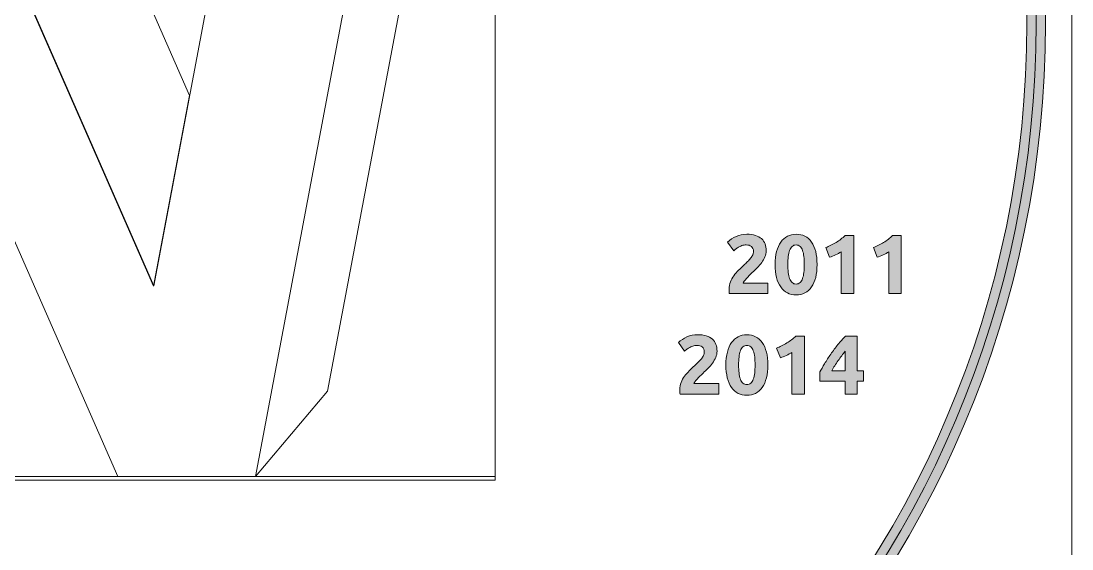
# Model space of a CAD drawing. Header units: inches. Extents: x -67.7 to 17.7, y -40.5 to -0.5.
# Drawn here: x -47.65 to -27.75, y -30.46 to -20.46 of the extents above; entities that cross this region are included whole.
import ezdxf

# ---------------------------------------------------------------- set-up
doc = ezdxf.new("R2010")
doc.units = ezdxf.units.IN
doc.header["$MEASUREMENT"] = 0
doc.layers.add('Layer 3', color=7, linetype='Continuous')

# ---------------------------------------------------------------- blocks, each defined once
blk = doc.blocks.new('block 9')
at = {"layer": 'Layer 3'}
h = blk.add_hatch(color=7, dxfattribs=at)
h.dxf.hatch_style = 2
edge = h.paths.add_edge_path()
edge.add_spline(control_points=[(-47.75, -1.353), (-37.193, -1.353), (-28.603, -9.942), (-28.603, -20.499), (-28.603, -31.058), (-37.193, -39.647), (-47.75, -39.647), (-58.308, -39.647), (-66.897, -31.058), (-66.897, -20.499), (-66.897, -9.942), (-58.308, -1.353), (-47.75, -1.353)], knot_values=[0, 0, 0, 0, 0.352778, 0.352778, 0.352778, 0.705556, 0.705556, 0.705556, 1.058333, 1.058333, 1.058333, 1.411111, 1.411111, 1.411111, 1.411111], degree=3, periodic=0)
edge.add_line((-47.75, -1.353), (-47.75, -1.353))
edge = h.paths.add_edge_path()
edge.add_spline(control_points=[(-47.75, -1), (-58.52, -1), (-67.25, -9.73), (-67.25, -20.499), (-67.25, -31.269), (-58.52, -40), (-47.75, -40), (-36.98, -40), (-28.25, -31.269), (-28.25, -20.499), (-28.25, -9.73), (-36.98, -1), (-47.75, -1)], knot_values=[0, 0, 0, 0, 0.352778, 0.352778, 0.352778, 0.705556, 0.705556, 0.705556, 1.058333, 1.058333, 1.058333, 1.411111, 1.411111, 1.411111, 1.411111], degree=3, periodic=0)
edge.add_line((-47.75, -1), (-47.75, -1))
at = {"layer": 'Layer 3', "lineweight": 0}
blk.add_lwpolyline([(-67.75, -0.46), (-27.75, -0.46), (-27.75, -40.46), (-67.75, -40.46), (-67.75, -0.46)], dxfattribs=at)
for points in [[(-47.75, -1), (-58.52, -1), (-67.25, -9.73), (-67.25, -20.499), (-67.25, -31.269), (-58.52, -40), (-47.75, -40), (-36.98, -40), (-28.25, -31.269), (-28.25, -20.499), (-28.25, -9.73), (-36.98, -1), (-47.75, -1)], [(-47.75, -39.824), (-58.405, -39.824), (-67.073, -31.155), (-67.073, -20.499), (-67.073, -9.845), (-58.405, -1.177), (-47.75, -1.177), (-37.095, -1.177), (-28.427, -9.845), (-28.427, -20.499), (-28.427, -31.155), (-37.095, -39.824), (-47.75, -39.824)], [(-47.75, -1.353), (-37.193, -1.353), (-28.603, -9.942), (-28.603, -20.499), (-28.603, -31.058), (-37.193, -39.647), (-47.75, -39.647), (-58.308, -39.647), (-66.897, -31.058), (-66.897, -20.499), (-66.897, -9.942), (-58.308, -1.353), (-47.75, -1.353)]]:
    blk.add_open_spline(points, degree=3, knots=[0, 0, 0, 0, 1, 1, 1, 2, 2, 2, 3, 3, 3, 4, 4, 4, 4], dxfattribs=at)
blk = doc.blocks.new('block 33')
at = {"layer": 'Layer 3'}
h = blk.add_hatch(color=7, dxfattribs=at)
h.dxf.hatch_style = 2
edge = h.paths.add_edge_path()
edge.add_spline(control_points=[(-33.538, -24.812), (-33.538, -24.852), (-33.546, -24.891), (-33.562, -24.928), (-33.578, -24.965), (-33.599, -25.001), (-33.624, -25.035), (-33.649, -25.07), (-33.678, -25.103), (-33.71, -25.134), (-33.741, -25.166), (-33.773, -25.196), (-33.803, -25.225), (-33.819, -25.239), (-33.836, -25.256), (-33.855, -25.275), (-33.874, -25.293), (-33.891, -25.312), (-33.908, -25.331), (-33.925, -25.35), (-33.94, -25.368), (-33.953, -25.384), (-33.967, -25.401), (-33.975, -25.414), (-33.978, -25.425), (-33.978, -25.425), (-33.505, -25.425), (-33.505, -25.425), (-33.505, -25.425), (-33.505, -25.623), (-33.505, -25.623), (-33.505, -25.623), (-34.238, -25.623), (-34.238, -25.623), (-34.24, -25.612), (-34.241, -25.597), (-34.241, -25.579), (-34.241, -25.561), (-34.241, -25.548), (-34.241, -25.541), (-34.241, -25.49), (-34.233, -25.443), (-34.217, -25.401), (-34.2, -25.359), (-34.179, -25.319), (-34.153, -25.283), (-34.126, -25.246), (-34.096, -25.212), (-34.063, -25.18), (-34.03, -25.149), (-33.997, -25.117), (-33.963, -25.085), (-33.938, -25.061), (-33.915, -25.038), (-33.892, -25.016), (-33.87, -24.995), (-33.85, -24.973), (-33.834, -24.952), (-33.816, -24.932), (-33.803, -24.911), (-33.794, -24.89), (-33.784, -24.87), (-33.78, -24.849), (-33.78, -24.828), (-33.78, -24.781), (-33.793, -24.749), (-33.819, -24.73), (-33.846, -24.71), (-33.878, -24.701), (-33.918, -24.701), (-33.946, -24.701), (-33.973, -24.705), (-33.998, -24.714), (-34.023, -24.723), (-34.045, -24.734), (-34.066, -24.746), (-34.086, -24.758), (-34.104, -24.771), (-34.119, -24.783), (-34.134, -24.795), (-34.145, -24.805), (-34.153, -24.812), (-34.153, -24.812), (-34.27, -24.647), (-34.27, -24.647), (-34.224, -24.603), (-34.169, -24.568), (-34.107, -24.54), (-34.045, -24.512), (-33.979, -24.498), (-33.908, -24.498), (-33.844, -24.498), (-33.788, -24.505), (-33.741, -24.52), (-33.695, -24.535), (-33.657, -24.556), (-33.626, -24.582), (-33.596, -24.61), (-33.574, -24.642), (-33.56, -24.681), (-33.545, -24.72), (-33.538, -24.763), (-33.538, -24.812)], knot_values=[0, 0, 0, 0, 1, 1, 1, 2, 2, 2, 3, 3, 3, 4, 4, 4, 5, 5, 5, 6, 6, 6, 7, 7, 7, 8, 8, 8, 9, 9, 9, 10, 10, 10, 11, 11, 11, 12, 12, 12, 13, 13, 13, 14, 14, 14, 15, 15, 15, 16, 16, 16, 17, 17, 17, 18, 18, 18, 19, 19, 19, 20, 20, 20, 21, 21, 21, 22, 22, 22, 23, 23, 23, 24, 24, 24, 25, 25, 25, 26, 26, 26, 27, 27, 27, 28, 28, 28, 29, 29, 29, 30, 30, 30, 31, 31, 31, 32, 32, 32, 33, 33, 33, 34, 34, 34, 34], degree=3, periodic=1)
h = blk.add_hatch(color=7, dxfattribs=at)
h.dxf.hatch_style = 2
edge = h.paths.add_edge_path()
edge.add_spline(control_points=[(-32.576, -25.071), (-32.576, -25.256), (-32.611, -25.398), (-32.682, -25.497), (-32.752, -25.596), (-32.849, -25.646), (-32.973, -25.646), (-33.097, -25.646), (-33.194, -25.596), (-33.264, -25.497), (-33.335, -25.398), (-33.37, -25.256), (-33.37, -25.071), (-33.37, -24.979), (-33.361, -24.897), (-33.342, -24.826), (-33.324, -24.755), (-33.297, -24.695), (-33.262, -24.647), (-33.227, -24.598), (-33.185, -24.561), (-33.137, -24.536), (-33.088, -24.51), (-33.033, -24.498), (-32.973, -24.498), (-32.849, -24.498), (-32.752, -24.547), (-32.682, -24.646), (-32.611, -24.745), (-32.576, -24.887), (-32.576, -25.071)], knot_values=[0, 0, 0, 0, 1, 1, 1, 2, 2, 2, 3, 3, 3, 4, 4, 4, 5, 5, 5, 6, 6, 6, 7, 7, 7, 8, 8, 8, 9, 9, 9, 10, 10, 10, 10], degree=3, periodic=1)
edge = h.paths.add_edge_path()
edge.add_spline(control_points=[(-32.818, -25.071), (-32.818, -25.016), (-32.82, -24.966), (-32.826, -24.921), (-32.831, -24.876), (-32.839, -24.837), (-32.851, -24.804), (-32.862, -24.771), (-32.878, -24.746), (-32.899, -24.728), (-32.919, -24.71), (-32.943, -24.701), (-32.973, -24.701), (-33.003, -24.701), (-33.027, -24.71), (-33.047, -24.728), (-33.066, -24.746), (-33.083, -24.771), (-33.095, -24.804), (-33.107, -24.837), (-33.116, -24.876), (-33.121, -24.921), (-33.126, -24.966), (-33.129, -25.016), (-33.129, -25.071), (-33.129, -25.126), (-33.126, -25.176), (-33.121, -25.222), (-33.116, -25.267), (-33.107, -25.306), (-33.095, -25.339), (-33.083, -25.372), (-33.066, -25.397), (-33.047, -25.415), (-33.027, -25.433), (-33.003, -25.442), (-32.973, -25.442), (-32.943, -25.442), (-32.919, -25.433), (-32.899, -25.415), (-32.878, -25.397), (-32.862, -25.372), (-32.851, -25.339), (-32.839, -25.306), (-32.831, -25.267), (-32.826, -25.222), (-32.82, -25.176), (-32.818, -25.126), (-32.818, -25.071)], knot_values=[0, 0, 0, 0, 1, 1, 1, 2, 2, 2, 3, 3, 3, 4, 4, 4, 5, 5, 5, 6, 6, 6, 7, 7, 7, 8, 8, 8, 9, 9, 9, 10, 10, 10, 11, 11, 11, 12, 12, 12, 13, 13, 13, 14, 14, 14, 15, 15, 15, 16, 16, 16, 16], degree=3, periodic=1)
h = blk.add_hatch(color=7, dxfattribs=at)
h.dxf.hatch_style = 2
edge = h.paths.add_edge_path()
edge.add_spline(control_points=[(-32.411, -24.752), (-32.38, -24.739), (-32.348, -24.724), (-32.315, -24.708), (-32.282, -24.692), (-32.249, -24.674), (-32.217, -24.654), (-32.185, -24.634), (-32.155, -24.614), (-32.126, -24.592), (-32.097, -24.57), (-32.071, -24.547), (-32.047, -24.523), (-32.047, -24.523), (-31.882, -24.523), (-31.882, -24.523), (-31.882, -24.523), (-31.882, -25.623), (-31.882, -25.623), (-31.882, -25.623), (-32.119, -25.623), (-32.119, -25.623), (-32.119, -25.623), (-32.119, -24.831), (-32.119, -24.831), (-32.151, -24.852), (-32.186, -24.872), (-32.225, -24.889), (-32.264, -24.906), (-32.303, -24.921), (-32.339, -24.934), (-32.339, -24.934), (-32.411, -24.752), (-32.411, -24.752)], knot_values=[0, 0, 0, 0, 1, 1, 1, 2, 2, 2, 3, 3, 3, 4, 4, 4, 5, 5, 5, 6, 6, 6, 7, 7, 7, 8, 8, 8, 9, 9, 9, 10, 10, 10, 11, 11, 11, 11], degree=3, periodic=1)
h = blk.add_hatch(color=7, dxfattribs=at)
h.dxf.hatch_style = 2
edge = h.paths.add_edge_path()
edge.add_spline(control_points=[(-31.509, -24.752), (-31.479, -24.739), (-31.446, -24.724), (-31.413, -24.708), (-31.38, -24.692), (-31.347, -24.674), (-31.316, -24.654), (-31.284, -24.634), (-31.254, -24.614), (-31.224, -24.592), (-31.195, -24.57), (-31.169, -24.547), (-31.146, -24.523), (-31.146, -24.523), (-30.981, -24.523), (-30.981, -24.523), (-30.981, -24.523), (-30.981, -25.623), (-30.981, -25.623), (-30.981, -25.623), (-31.217, -25.623), (-31.217, -25.623), (-31.217, -25.623), (-31.217, -24.831), (-31.217, -24.831), (-31.249, -24.852), (-31.285, -24.872), (-31.323, -24.889), (-31.363, -24.906), (-31.401, -24.921), (-31.438, -24.934), (-31.438, -24.934), (-31.509, -24.752), (-31.509, -24.752)], knot_values=[0, 0, 0, 0, 1, 1, 1, 2, 2, 2, 3, 3, 3, 4, 4, 4, 5, 5, 5, 6, 6, 6, 7, 7, 7, 8, 8, 8, 9, 9, 9, 10, 10, 10, 11, 11, 11, 11], degree=3, periodic=1)
at = {"layer": 'Layer 3', "lineweight": 0}
for points, knots in [([(-33.538, -24.812), (-33.538, -24.852), (-33.546, -24.891), (-33.562, -24.928), (-33.578, -24.965), (-33.599, -25.001), (-33.624, -25.035), (-33.649, -25.07), (-33.678, -25.103), (-33.71, -25.134), (-33.741, -25.166), (-33.773, -25.196), (-33.803, -25.225), (-33.819, -25.239), (-33.836, -25.256), (-33.855, -25.275), (-33.874, -25.293), (-33.891, -25.312), (-33.908, -25.331), (-33.925, -25.35), (-33.94, -25.368), (-33.953, -25.384), (-33.967, -25.401), (-33.975, -25.414), (-33.978, -25.425), (-33.978, -25.425), (-33.505, -25.425), (-33.505, -25.425), (-33.505, -25.425), (-33.505, -25.623), (-33.505, -25.623), (-33.505, -25.623), (-34.238, -25.623), (-34.238, -25.623), (-34.24, -25.612), (-34.241, -25.597), (-34.241, -25.579), (-34.241, -25.561), (-34.241, -25.548), (-34.241, -25.541), (-34.241, -25.49), (-34.233, -25.443), (-34.217, -25.401), (-34.2, -25.359), (-34.179, -25.319), (-34.153, -25.283), (-34.126, -25.246), (-34.096, -25.212), (-34.063, -25.18), (-34.03, -25.149), (-33.997, -25.117), (-33.963, -25.085), (-33.938, -25.061), (-33.915, -25.038), (-33.892, -25.016), (-33.87, -24.995), (-33.85, -24.973), (-33.834, -24.952), (-33.816, -24.932), (-33.803, -24.911), (-33.794, -24.89), (-33.784, -24.87), (-33.78, -24.849), (-33.78, -24.828), (-33.78, -24.781), (-33.793, -24.749), (-33.819, -24.73), (-33.846, -24.71), (-33.878, -24.701), (-33.918, -24.701), (-33.946, -24.701), (-33.973, -24.705), (-33.998, -24.714), (-34.023, -24.723), (-34.045, -24.734), (-34.066, -24.746), (-34.086, -24.758), (-34.104, -24.771), (-34.119, -24.783), (-34.134, -24.795), (-34.145, -24.805), (-34.153, -24.812), (-34.153, -24.812), (-34.27, -24.647), (-34.27, -24.647), (-34.224, -24.603), (-34.169, -24.568), (-34.107, -24.54), (-34.045, -24.512), (-33.979, -24.498), (-33.908, -24.498), (-33.844, -24.498), (-33.788, -24.505), (-33.741, -24.52), (-33.695, -24.535), (-33.657, -24.556), (-33.626, -24.582), (-33.596, -24.61), (-33.574, -24.642), (-33.56, -24.681), (-33.545, -24.72), (-33.538, -24.763), (-33.538, -24.812)], [0, 0, 0, 0, 1, 1, 1, 2, 2, 2, 3, 3, 3, 4, 4, 4, 5, 5, 5, 6, 6, 6, 7, 7, 7, 8, 8, 8, 9, 9, 9, 10, 10, 10, 11, 11, 11, 12, 12, 12, 13, 13, 13, 14, 14, 14, 15, 15, 15, 16, 16, 16, 17, 17, 17, 18, 18, 18, 19, 19, 19, 20, 20, 20, 21, 21, 21, 22, 22, 22, 23, 23, 23, 24, 24, 24, 25, 25, 25, 26, 26, 26, 27, 27, 27, 28, 28, 28, 29, 29, 29, 30, 30, 30, 31, 31, 31, 32, 32, 32, 33, 33, 33, 34, 34, 34, 34]), ([(-32.576, -25.071), (-32.576, -25.256), (-32.611, -25.398), (-32.682, -25.497), (-32.752, -25.596), (-32.849, -25.646), (-32.973, -25.646), (-33.097, -25.646), (-33.194, -25.596), (-33.264, -25.497), (-33.335, -25.398), (-33.37, -25.256), (-33.37, -25.071), (-33.37, -24.979), (-33.361, -24.897), (-33.342, -24.826), (-33.324, -24.755), (-33.297, -24.695), (-33.262, -24.647), (-33.227, -24.598), (-33.185, -24.561), (-33.137, -24.536), (-33.088, -24.51), (-33.033, -24.498), (-32.973, -24.498), (-32.849, -24.498), (-32.752, -24.547), (-32.682, -24.646), (-32.611, -24.745), (-32.576, -24.887), (-32.576, -25.071)], [0, 0, 0, 0, 1, 1, 1, 2, 2, 2, 3, 3, 3, 4, 4, 4, 5, 5, 5, 6, 6, 6, 7, 7, 7, 8, 8, 8, 9, 9, 9, 10, 10, 10, 10]), ([(-32.411, -24.752), (-32.38, -24.739), (-32.348, -24.724), (-32.315, -24.708), (-32.282, -24.692), (-32.249, -24.674), (-32.217, -24.654), (-32.185, -24.634), (-32.155, -24.614), (-32.126, -24.592), (-32.097, -24.57), (-32.071, -24.547), (-32.047, -24.523), (-32.047, -24.523), (-31.882, -24.523), (-31.882, -24.523), (-31.882, -24.523), (-31.882, -25.623), (-31.882, -25.623), (-31.882, -25.623), (-32.119, -25.623), (-32.119, -25.623), (-32.119, -25.623), (-32.119, -24.831), (-32.119, -24.831), (-32.151, -24.852), (-32.186, -24.872), (-32.225, -24.889), (-32.264, -24.906), (-32.303, -24.921), (-32.339, -24.934), (-32.339, -24.934), (-32.411, -24.752), (-32.411, -24.752)], [0, 0, 0, 0, 1, 1, 1, 2, 2, 2, 3, 3, 3, 4, 4, 4, 5, 5, 5, 6, 6, 6, 7, 7, 7, 8, 8, 8, 9, 9, 9, 10, 10, 10, 11, 11, 11, 11]), ([(-31.509, -24.752), (-31.479, -24.739), (-31.446, -24.724), (-31.413, -24.708), (-31.38, -24.692), (-31.347, -24.674), (-31.316, -24.654), (-31.284, -24.634), (-31.254, -24.614), (-31.224, -24.592), (-31.195, -24.57), (-31.169, -24.547), (-31.146, -24.523), (-31.146, -24.523), (-30.981, -24.523), (-30.981, -24.523), (-30.981, -24.523), (-30.981, -25.623), (-30.981, -25.623), (-30.981, -25.623), (-31.217, -25.623), (-31.217, -25.623), (-31.217, -25.623), (-31.217, -24.831), (-31.217, -24.831), (-31.249, -24.852), (-31.285, -24.872), (-31.323, -24.889), (-31.363, -24.906), (-31.401, -24.921), (-31.438, -24.934), (-31.438, -24.934), (-31.509, -24.752), (-31.509, -24.752)], [0, 0, 0, 0, 1, 1, 1, 2, 2, 2, 3, 3, 3, 4, 4, 4, 5, 5, 5, 6, 6, 6, 7, 7, 7, 8, 8, 8, 9, 9, 9, 10, 10, 10, 11, 11, 11, 11]), ([(-32.818, -25.071), (-32.818, -25.016), (-32.82, -24.966), (-32.826, -24.921), (-32.831, -24.876), (-32.839, -24.837), (-32.851, -24.804), (-32.862, -24.771), (-32.878, -24.746), (-32.899, -24.728), (-32.919, -24.71), (-32.943, -24.701), (-32.973, -24.701), (-33.003, -24.701), (-33.027, -24.71), (-33.047, -24.728), (-33.066, -24.746), (-33.083, -24.771), (-33.095, -24.804), (-33.107, -24.837), (-33.116, -24.876), (-33.121, -24.921), (-33.126, -24.966), (-33.129, -25.016), (-33.129, -25.071), (-33.129, -25.126), (-33.126, -25.176), (-33.121, -25.222), (-33.116, -25.267), (-33.107, -25.306), (-33.095, -25.339), (-33.083, -25.372), (-33.066, -25.397), (-33.047, -25.415), (-33.027, -25.433), (-33.003, -25.442), (-32.973, -25.442), (-32.943, -25.442), (-32.919, -25.433), (-32.899, -25.415), (-32.878, -25.397), (-32.862, -25.372), (-32.851, -25.339), (-32.839, -25.306), (-32.831, -25.267), (-32.826, -25.222), (-32.82, -25.176), (-32.818, -25.126), (-32.818, -25.071)], [0, 0, 0, 0, 1, 1, 1, 2, 2, 2, 3, 3, 3, 4, 4, 4, 5, 5, 5, 6, 6, 6, 7, 7, 7, 8, 8, 8, 9, 9, 9, 10, 10, 10, 11, 11, 11, 12, 12, 12, 13, 13, 13, 14, 14, 14, 15, 15, 15, 16, 16, 16, 16])]:
    blk.add_open_spline(points, degree=3, knots=knots, dxfattribs=at)
blk = doc.blocks.new('block 34')
at = {"layer": 'Layer 3'}
h = blk.add_hatch(color=7, dxfattribs=at)
h.dxf.hatch_style = 2
edge = h.paths.add_edge_path()
edge.add_spline(control_points=[(-34.47, -26.715), (-34.47, -26.756), (-34.478, -26.794), (-34.494, -26.831), (-34.51, -26.868), (-34.531, -26.904), (-34.556, -26.939), (-34.581, -26.973), (-34.61, -27.006), (-34.641, -27.038), (-34.673, -27.069), (-34.705, -27.099), (-34.735, -27.128), (-34.751, -27.143), (-34.768, -27.16), (-34.787, -27.178), (-34.805, -27.197), (-34.823, -27.216), (-34.84, -27.235), (-34.857, -27.253), (-34.872, -27.271), (-34.885, -27.288), (-34.898, -27.304), (-34.907, -27.318), (-34.91, -27.328), (-34.91, -27.328), (-34.437, -27.328), (-34.437, -27.328), (-34.437, -27.328), (-34.437, -27.527), (-34.437, -27.527), (-34.437, -27.527), (-35.17, -27.527), (-35.17, -27.527), (-35.172, -27.515), (-35.173, -27.5), (-35.173, -27.482), (-35.173, -27.464), (-35.173, -27.452), (-35.173, -27.444), (-35.173, -27.393), (-35.165, -27.347), (-35.149, -27.304), (-35.132, -27.262), (-35.111, -27.223), (-35.085, -27.186), (-35.058, -27.15), (-35.028, -27.116), (-34.995, -27.084), (-34.962, -27.052), (-34.928, -27.02), (-34.895, -26.989), (-34.87, -26.964), (-34.846, -26.941), (-34.824, -26.919), (-34.802, -26.898), (-34.782, -26.877), (-34.765, -26.856), (-34.748, -26.835), (-34.735, -26.815), (-34.726, -26.794), (-34.716, -26.774), (-34.711, -26.753), (-34.711, -26.731), (-34.711, -26.685), (-34.724, -26.652), (-34.751, -26.633), (-34.778, -26.614), (-34.81, -26.604), (-34.85, -26.604), (-34.878, -26.604), (-34.905, -26.609), (-34.929, -26.618), (-34.955, -26.627), (-34.977, -26.637), (-34.998, -26.65), (-35.018, -26.662), (-35.036, -26.674), (-35.051, -26.686), (-35.066, -26.698), (-35.077, -26.708), (-35.085, -26.715), (-35.085, -26.715), (-35.202, -26.55), (-35.202, -26.55), (-35.155, -26.507), (-35.101, -26.471), (-35.039, -26.443), (-34.977, -26.415), (-34.911, -26.401), (-34.84, -26.401), (-34.775, -26.401), (-34.72, -26.408), (-34.673, -26.423), (-34.627, -26.438), (-34.588, -26.459), (-34.558, -26.486), (-34.528, -26.513), (-34.506, -26.546), (-34.492, -26.584), (-34.477, -26.623), (-34.47, -26.667), (-34.47, -26.715)], knot_values=[0, 0, 0, 0, 1, 1, 1, 2, 2, 2, 3, 3, 3, 4, 4, 4, 5, 5, 5, 6, 6, 6, 7, 7, 7, 8, 8, 8, 9, 9, 9, 10, 10, 10, 11, 11, 11, 12, 12, 12, 13, 13, 13, 14, 14, 14, 15, 15, 15, 16, 16, 16, 17, 17, 17, 18, 18, 18, 19, 19, 19, 20, 20, 20, 21, 21, 21, 22, 22, 22, 23, 23, 23, 24, 24, 24, 25, 25, 25, 26, 26, 26, 27, 27, 27, 28, 28, 28, 29, 29, 29, 30, 30, 30, 31, 31, 31, 32, 32, 32, 33, 33, 33, 34, 34, 34, 34], degree=3, periodic=1)
h = blk.add_hatch(color=7, dxfattribs=at)
h.dxf.hatch_style = 2
edge = h.paths.add_edge_path()
edge.add_spline(control_points=[(-33.508, -26.974), (-33.508, -27.159), (-33.543, -27.301), (-33.614, -27.401), (-33.684, -27.499), (-33.781, -27.549), (-33.905, -27.549), (-34.029, -27.549), (-34.126, -27.499), (-34.196, -27.401), (-34.267, -27.301), (-34.302, -27.159), (-34.302, -26.974), (-34.302, -26.882), (-34.292, -26.801), (-34.274, -26.73), (-34.256, -26.659), (-34.229, -26.599), (-34.194, -26.55), (-34.159, -26.502), (-34.117, -26.465), (-34.069, -26.439), (-34.02, -26.414), (-33.965, -26.401), (-33.905, -26.401), (-33.781, -26.401), (-33.684, -26.451), (-33.614, -26.55), (-33.543, -26.649), (-33.508, -26.79), (-33.508, -26.974)], knot_values=[0, 0, 0, 0, 1, 1, 1, 2, 2, 2, 3, 3, 3, 4, 4, 4, 5, 5, 5, 6, 6, 6, 7, 7, 7, 8, 8, 8, 9, 9, 9, 10, 10, 10, 10], degree=3, periodic=1)
edge = h.paths.add_edge_path()
edge.add_spline(control_points=[(-33.75, -26.974), (-33.75, -26.919), (-33.752, -26.869), (-33.757, -26.824), (-33.763, -26.779), (-33.771, -26.74), (-33.783, -26.707), (-33.794, -26.675), (-33.81, -26.649), (-33.83, -26.631), (-33.85, -26.613), (-33.875, -26.604), (-33.905, -26.604), (-33.935, -26.604), (-33.959, -26.613), (-33.979, -26.631), (-33.998, -26.649), (-34.014, -26.675), (-34.027, -26.707), (-34.039, -26.74), (-34.048, -26.779), (-34.053, -26.824), (-34.058, -26.869), (-34.061, -26.919), (-34.061, -26.974), (-34.061, -27.029), (-34.058, -27.079), (-34.053, -27.125), (-34.048, -27.17), (-34.039, -27.21), (-34.027, -27.242), (-34.014, -27.275), (-33.998, -27.301), (-33.979, -27.319), (-33.959, -27.337), (-33.935, -27.346), (-33.905, -27.346), (-33.875, -27.346), (-33.85, -27.337), (-33.83, -27.319), (-33.81, -27.301), (-33.794, -27.275), (-33.783, -27.242), (-33.771, -27.21), (-33.763, -27.17), (-33.757, -27.125), (-33.752, -27.079), (-33.75, -27.029), (-33.75, -26.974)], knot_values=[0, 0, 0, 0, 1, 1, 1, 2, 2, 2, 3, 3, 3, 4, 4, 4, 5, 5, 5, 6, 6, 6, 7, 7, 7, 8, 8, 8, 9, 9, 9, 10, 10, 10, 11, 11, 11, 12, 12, 12, 13, 13, 13, 14, 14, 14, 15, 15, 15, 16, 16, 16, 16], degree=3, periodic=1)
h = blk.add_hatch(color=7, dxfattribs=at)
h.dxf.hatch_style = 2
edge = h.paths.add_edge_path()
edge.add_spline(control_points=[(-33.343, -26.655), (-33.312, -26.642), (-33.28, -26.628), (-33.247, -26.611), (-33.213, -26.595), (-33.181, -26.577), (-33.149, -26.558), (-33.117, -26.538), (-33.087, -26.517), (-33.058, -26.496), (-33.029, -26.474), (-33.003, -26.451), (-32.979, -26.427), (-32.979, -26.427), (-32.814, -26.427), (-32.814, -26.427), (-32.814, -26.427), (-32.814, -27.527), (-32.814, -27.527), (-32.814, -27.527), (-33.051, -27.527), (-33.051, -27.527), (-33.051, -27.527), (-33.051, -26.735), (-33.051, -26.735), (-33.083, -26.756), (-33.118, -26.775), (-33.157, -26.793), (-33.196, -26.81), (-33.234, -26.825), (-33.271, -26.838), (-33.271, -26.838), (-33.343, -26.655), (-33.343, -26.655)], knot_values=[0, 0, 0, 0, 1, 1, 1, 2, 2, 2, 3, 3, 3, 4, 4, 4, 5, 5, 5, 6, 6, 6, 7, 7, 7, 8, 8, 8, 9, 9, 9, 10, 10, 10, 11, 11, 11, 11], degree=3, periodic=1)
h = blk.add_hatch(color=7, dxfattribs=at)
h.dxf.hatch_style = 2
edge = h.paths.add_edge_path()
edge.add_spline(control_points=[(-31.814, -26.427), (-31.814, -26.427), (-31.814, -27.087), (-31.814, -27.087), (-31.814, -27.087), (-31.697, -27.087), (-31.697, -27.087), (-31.697, -27.087), (-31.697, -27.281), (-31.697, -27.281), (-31.697, -27.281), (-31.814, -27.281), (-31.814, -27.281), (-31.814, -27.281), (-31.814, -27.527), (-31.814, -27.527), (-31.814, -27.527), (-32.046, -27.527), (-32.046, -27.527), (-32.046, -27.527), (-32.046, -27.281), (-32.046, -27.281), (-32.046, -27.281), (-32.521, -27.281), (-32.521, -27.281), (-32.521, -27.281), (-32.521, -27.107), (-32.521, -27.107), (-32.497, -27.061), (-32.468, -27.008), (-32.433, -26.95), (-32.398, -26.891), (-32.359, -26.83), (-32.317, -26.769), (-32.274, -26.707), (-32.229, -26.646), (-32.181, -26.587), (-32.133, -26.528), (-32.086, -26.474), (-32.038, -26.427), (-32.038, -26.427), (-31.814, -26.427), (-31.814, -26.427)], knot_values=[0, 0, 0, 0, 1, 1, 1, 2, 2, 2, 3, 3, 3, 4, 4, 4, 5, 5, 5, 6, 6, 6, 7, 7, 7, 8, 8, 8, 9, 9, 9, 10, 10, 10, 11, 11, 11, 12, 12, 12, 13, 13, 13, 14, 14, 14, 14], degree=3, periodic=1)
edge = h.paths.add_edge_path()
edge.add_spline(control_points=[(-32.046, -26.715), (-32.087, -26.769), (-32.131, -26.828), (-32.178, -26.892), (-32.224, -26.955), (-32.263, -27.02), (-32.295, -27.087), (-32.295, -27.087), (-32.046, -27.087), (-32.046, -27.087), (-32.046, -27.087), (-32.046, -26.715), (-32.046, -26.715)], knot_values=[0, 0, 0, 0, 1, 1, 1, 2, 2, 2, 3, 3, 3, 4, 4, 4, 4], degree=3, periodic=1)
at = {"layer": 'Layer 3', "lineweight": 0}
for points, knots in [([(-34.47, -26.715), (-34.47, -26.756), (-34.478, -26.794), (-34.494, -26.831), (-34.51, -26.868), (-34.531, -26.904), (-34.556, -26.939), (-34.581, -26.973), (-34.61, -27.006), (-34.641, -27.038), (-34.673, -27.069), (-34.705, -27.099), (-34.735, -27.128), (-34.751, -27.143), (-34.768, -27.16), (-34.787, -27.178), (-34.805, -27.197), (-34.823, -27.216), (-34.84, -27.235), (-34.857, -27.253), (-34.872, -27.271), (-34.885, -27.288), (-34.898, -27.304), (-34.907, -27.318), (-34.91, -27.328), (-34.91, -27.328), (-34.437, -27.328), (-34.437, -27.328), (-34.437, -27.328), (-34.437, -27.527), (-34.437, -27.527), (-34.437, -27.527), (-35.17, -27.527), (-35.17, -27.527), (-35.172, -27.515), (-35.173, -27.5), (-35.173, -27.482), (-35.173, -27.464), (-35.173, -27.452), (-35.173, -27.444), (-35.173, -27.393), (-35.165, -27.347), (-35.149, -27.304), (-35.132, -27.262), (-35.111, -27.223), (-35.085, -27.186), (-35.058, -27.15), (-35.028, -27.116), (-34.995, -27.084), (-34.962, -27.052), (-34.928, -27.02), (-34.895, -26.989), (-34.87, -26.964), (-34.846, -26.941), (-34.824, -26.919), (-34.802, -26.898), (-34.782, -26.877), (-34.765, -26.856), (-34.748, -26.835), (-34.735, -26.815), (-34.726, -26.794), (-34.716, -26.774), (-34.711, -26.753), (-34.711, -26.731), (-34.711, -26.685), (-34.724, -26.652), (-34.751, -26.633), (-34.778, -26.614), (-34.81, -26.604), (-34.85, -26.604), (-34.878, -26.604), (-34.905, -26.609), (-34.929, -26.618), (-34.955, -26.627), (-34.977, -26.637), (-34.998, -26.65), (-35.018, -26.662), (-35.036, -26.674), (-35.051, -26.686), (-35.066, -26.698), (-35.077, -26.708), (-35.085, -26.715), (-35.085, -26.715), (-35.202, -26.55), (-35.202, -26.55), (-35.155, -26.507), (-35.101, -26.471), (-35.039, -26.443), (-34.977, -26.415), (-34.911, -26.401), (-34.84, -26.401), (-34.775, -26.401), (-34.72, -26.408), (-34.673, -26.423), (-34.627, -26.438), (-34.588, -26.459), (-34.558, -26.486), (-34.528, -26.513), (-34.506, -26.546), (-34.492, -26.584), (-34.477, -26.623), (-34.47, -26.667), (-34.47, -26.715)], [0, 0, 0, 0, 1, 1, 1, 2, 2, 2, 3, 3, 3, 4, 4, 4, 5, 5, 5, 6, 6, 6, 7, 7, 7, 8, 8, 8, 9, 9, 9, 10, 10, 10, 11, 11, 11, 12, 12, 12, 13, 13, 13, 14, 14, 14, 15, 15, 15, 16, 16, 16, 17, 17, 17, 18, 18, 18, 19, 19, 19, 20, 20, 20, 21, 21, 21, 22, 22, 22, 23, 23, 23, 24, 24, 24, 25, 25, 25, 26, 26, 26, 27, 27, 27, 28, 28, 28, 29, 29, 29, 30, 30, 30, 31, 31, 31, 32, 32, 32, 33, 33, 33, 34, 34, 34, 34]), ([(-33.508, -26.974), (-33.508, -27.159), (-33.543, -27.301), (-33.614, -27.401), (-33.684, -27.499), (-33.781, -27.549), (-33.905, -27.549), (-34.029, -27.549), (-34.126, -27.499), (-34.196, -27.401), (-34.267, -27.301), (-34.302, -27.159), (-34.302, -26.974), (-34.302, -26.882), (-34.292, -26.801), (-34.274, -26.73), (-34.256, -26.659), (-34.229, -26.599), (-34.194, -26.55), (-34.159, -26.502), (-34.117, -26.465), (-34.069, -26.439), (-34.02, -26.414), (-33.965, -26.401), (-33.905, -26.401), (-33.781, -26.401), (-33.684, -26.451), (-33.614, -26.55), (-33.543, -26.649), (-33.508, -26.79), (-33.508, -26.974)], [0, 0, 0, 0, 1, 1, 1, 2, 2, 2, 3, 3, 3, 4, 4, 4, 5, 5, 5, 6, 6, 6, 7, 7, 7, 8, 8, 8, 9, 9, 9, 10, 10, 10, 10]), ([(-33.343, -26.655), (-33.312, -26.642), (-33.28, -26.628), (-33.247, -26.611), (-33.213, -26.595), (-33.181, -26.577), (-33.149, -26.558), (-33.117, -26.538), (-33.087, -26.517), (-33.058, -26.496), (-33.029, -26.474), (-33.003, -26.451), (-32.979, -26.427), (-32.979, -26.427), (-32.814, -26.427), (-32.814, -26.427), (-32.814, -26.427), (-32.814, -27.527), (-32.814, -27.527), (-32.814, -27.527), (-33.051, -27.527), (-33.051, -27.527), (-33.051, -27.527), (-33.051, -26.735), (-33.051, -26.735), (-33.083, -26.756), (-33.118, -26.775), (-33.157, -26.793), (-33.196, -26.81), (-33.234, -26.825), (-33.271, -26.838), (-33.271, -26.838), (-33.343, -26.655), (-33.343, -26.655)], [0, 0, 0, 0, 1, 1, 1, 2, 2, 2, 3, 3, 3, 4, 4, 4, 5, 5, 5, 6, 6, 6, 7, 7, 7, 8, 8, 8, 9, 9, 9, 10, 10, 10, 11, 11, 11, 11]), ([(-31.814, -26.427), (-31.814, -26.427), (-31.814, -27.087), (-31.814, -27.087), (-31.814, -27.087), (-31.697, -27.087), (-31.697, -27.087), (-31.697, -27.087), (-31.697, -27.281), (-31.697, -27.281), (-31.697, -27.281), (-31.814, -27.281), (-31.814, -27.281), (-31.814, -27.281), (-31.814, -27.527), (-31.814, -27.527), (-31.814, -27.527), (-32.046, -27.527), (-32.046, -27.527), (-32.046, -27.527), (-32.046, -27.281), (-32.046, -27.281), (-32.046, -27.281), (-32.521, -27.281), (-32.521, -27.281), (-32.521, -27.281), (-32.521, -27.107), (-32.521, -27.107), (-32.497, -27.061), (-32.468, -27.008), (-32.433, -26.95), (-32.398, -26.891), (-32.359, -26.83), (-32.317, -26.769), (-32.274, -26.707), (-32.229, -26.646), (-32.181, -26.587), (-32.133, -26.528), (-32.086, -26.474), (-32.038, -26.427), (-32.038, -26.427), (-31.814, -26.427), (-31.814, -26.427)], [0, 0, 0, 0, 1, 1, 1, 2, 2, 2, 3, 3, 3, 4, 4, 4, 5, 5, 5, 6, 6, 6, 7, 7, 7, 8, 8, 8, 9, 9, 9, 10, 10, 10, 11, 11, 11, 12, 12, 12, 13, 13, 13, 14, 14, 14, 14]), ([(-33.75, -26.974), (-33.75, -26.919), (-33.752, -26.869), (-33.757, -26.824), (-33.763, -26.779), (-33.771, -26.74), (-33.783, -26.707), (-33.794, -26.675), (-33.81, -26.649), (-33.83, -26.631), (-33.85, -26.613), (-33.875, -26.604), (-33.905, -26.604), (-33.935, -26.604), (-33.959, -26.613), (-33.979, -26.631), (-33.998, -26.649), (-34.014, -26.675), (-34.027, -26.707), (-34.039, -26.74), (-34.048, -26.779), (-34.053, -26.824), (-34.058, -26.869), (-34.061, -26.919), (-34.061, -26.974), (-34.061, -27.029), (-34.058, -27.079), (-34.053, -27.125), (-34.048, -27.17), (-34.039, -27.21), (-34.027, -27.242), (-34.014, -27.275), (-33.998, -27.301), (-33.979, -27.319), (-33.959, -27.337), (-33.935, -27.346), (-33.905, -27.346), (-33.875, -27.346), (-33.85, -27.337), (-33.83, -27.319), (-33.81, -27.301), (-33.794, -27.275), (-33.783, -27.242), (-33.771, -27.21), (-33.763, -27.17), (-33.757, -27.125), (-33.752, -27.079), (-33.75, -27.029), (-33.75, -26.974)], [0, 0, 0, 0, 1, 1, 1, 2, 2, 2, 3, 3, 3, 4, 4, 4, 5, 5, 5, 6, 6, 6, 7, 7, 7, 8, 8, 8, 9, 9, 9, 10, 10, 10, 11, 11, 11, 12, 12, 12, 13, 13, 13, 14, 14, 14, 15, 15, 15, 16, 16, 16, 16]), ([(-32.046, -26.715), (-32.087, -26.769), (-32.131, -26.828), (-32.178, -26.892), (-32.224, -26.955), (-32.263, -27.02), (-32.295, -27.087), (-32.295, -27.087), (-32.046, -27.087), (-32.046, -27.087), (-32.046, -27.087), (-32.046, -26.715), (-32.046, -26.715)], [0, 0, 0, 0, 1, 1, 1, 2, 2, 2, 3, 3, 3, 4, 4, 4, 4])]:
    blk.add_open_spline(points, degree=3, knots=knots, dxfattribs=at)
blk = doc.blocks.new('block 35')
at = {"layer": 'Layer 3', "lineweight": 0}
for points in [[(-56.853, -29.089), (-38.667, -29.089), (-38.667, -9.837), (-56.853, -9.837), (-56.853, -29.089)], [(-52.314, -9.904), (-53.677, -11.52), (-56.671, -27.406), (-55.917, -29.022)], [(-44.456, -21.871), (-49.708, -9.904), (-49.708, -9.904), (-52.313, -9.904), (-55.917, -29.022), (-53.31, -29.022), (-50.388, -13.517), (-45.137, -25.483), (-44.456, -21.871)]]:
    blk.add_lwpolyline(points, dxfattribs=at)
at = {"layer": 'Layer 3', "color": 7, "lineweight": 15}
for points in [[(-52.314, -9.904), (-53.677, -11.52), (-56.671, -27.406), (-55.917, -29.022)], [(-44.456, -21.871), (-49.708, -9.904), (-49.708, -9.904), (-52.313, -9.904), (-55.917, -29.022), (-53.31, -29.022), (-50.388, -13.517), (-45.137, -25.483), (-44.456, -21.871)]]:
    blk.add_lwpolyline(points, dxfattribs=at)
blk = doc.blocks.new('block 36')
at = {"layer": 'Layer 3', "lineweight": 0}
for points in [[(-56.852, -29.153), (-38.667, -29.153), (-38.667, -9.901), (-56.852, -9.901), (-56.852, -29.153)], [(-51.063, -17.119), (-45.812, -29.086), (-45.812, -29.086), (-43.205, -29.086), (-39.602, -9.967), (-42.208, -9.967), (-45.131, -25.473), (-50.382, -13.506), (-51.063, -17.119)], [(-43.205, -29.086), (-41.842, -27.469), (-38.848, -11.583), (-39.602, -9.967)]]:
    blk.add_lwpolyline(points, dxfattribs=at)
at = {"layer": 'Layer 3', "color": 7, "lineweight": 15}
for points in [[(-51.063, -17.119), (-45.812, -29.086), (-45.812, -29.086), (-43.205, -29.086), (-39.602, -9.967), (-42.208, -9.967), (-45.131, -25.473), (-50.382, -13.506), (-51.063, -17.119)], [(-43.205, -29.086), (-41.842, -27.469), (-38.848, -11.583), (-39.602, -9.967)]]:
    blk.add_lwpolyline(points, dxfattribs=at)
blk = doc.blocks.new('block 8')
at = {"layer": 'Layer 3', "lineweight": 0}
blk.add_lwpolyline([(-67.25, -1), (-27.75, -1), (-27.75, -40), (-67.25, -40), (-67.25, -1)], dxfattribs=at)
at = {"layer": 'Layer 3'}
for name in ['block 9', 'block 35', 'block 36', 'block 33', 'block 34']:
    blk.add_blockref(name, (0, 0), dxfattribs=at)
blk = doc.blocks.new('block 7')
at = {"layer": 'Layer 3'}
blk.add_blockref('block 8', (0, 0), dxfattribs=at)

msp = doc.modelspace()

# ---------------------------------------------------------------- block references
at = {"layer": 'Layer 3'}
msp.add_blockref('block 7', (0, 0), dxfattribs=at)

doc.saveas('drawing.dxf')
